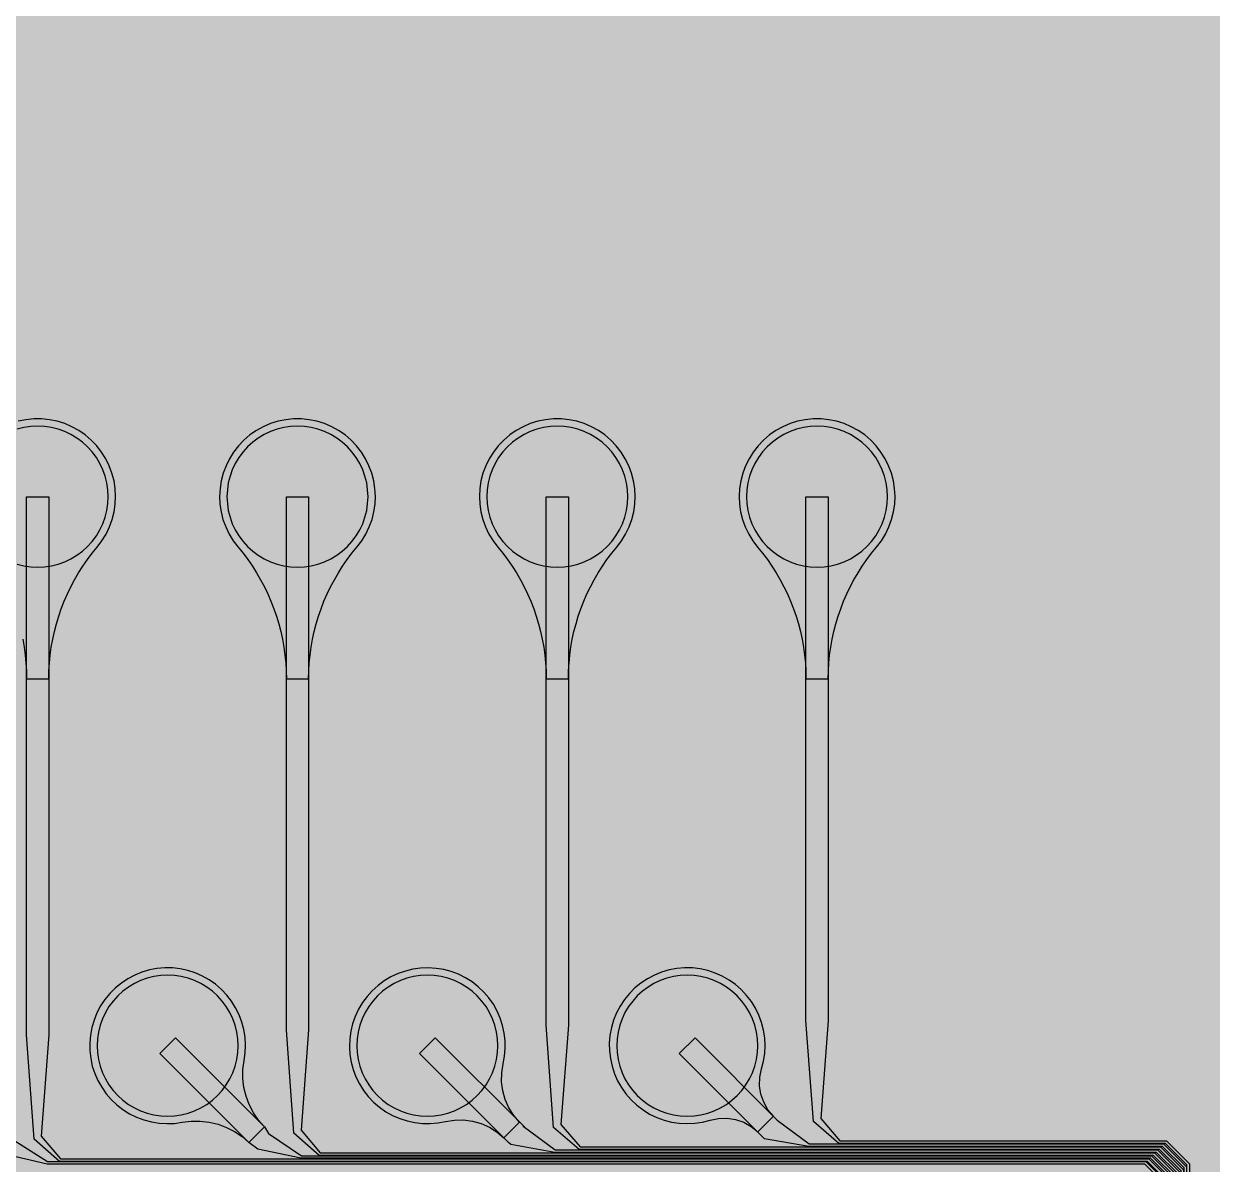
# Model space of a CAD drawing. Header units: metres. Extents: x -7231 to 10969, y -37556 to 1873.
# Drawn here: x 7913 to 9514, y -28831 to -27294 of the extents above; entities that cross this region are included whole.
import ezdxf

# ---------------------------------------------------------------- set-up
doc = ezdxf.new("R2010")
doc.units = ezdxf.units.M
for name, color, linetype in [('Metal1', 4, 'CONTINUOUS'), ('Metal2', 3, 'CONTINUOUS'), ('Polyimide', 7, 'CONTINUOUS'), ('Polyimide_Negative', 5, 'CONTINUOUS')]:
    doc.layers.add(name, color=color, linetype=linetype)

msp = doc.modelspace()

# ---------------------------------------------------------------- hatches: boundary and pattern name
at = {"layer": 'Polyimide'}
msp.add_hatch(color=7, dxfattribs=at).paths.add_polyline_path([(4065.7, -468), (4066.7, -502), (4068.5, -536), (4071.4, -570), (4075.5, -604), (4081, -638), (4088, -672), (4096.5, -706), (4106.6, -740), (4118.3, -774), (4131.6, -808), (4146.5, -842), (4162.9, -876), (4180.7, -910), (4199.8, -944), (4220.2, -978), (4241.7, -1012), (4264.2, -1046), (4287.5, -1080), (4311.5, -1114), (4336, -1148), (4360.9, -1182), (4385.9, -1216), (4410.9, -1250), (4435.7, -1284), (4460.2, -1318), (4484.2, -1352), (4507.5, -1385.9), (4530, -1419.9), (4551.5, -1453.9), (4571.9, -1487.9), (4591.1, -1521.9), (4608.9, -1555.9), (4625.3, -1589.9), (4640.1, -1623.9), (4653.4, -1657.9), (4665.1, -1691.9), (4675.2, -1725.9), (4683.7, -1759.9), (4690.7, -1793.9), (4696.2, -1827.9), (4700.3, -1861.9), (4703.2, -1895.9), (4705.1, -1929.9), (4706.1, -1963.9), (4706.4, -1997.9), (4706.5, -2031.9), (4706.5, -4793), (4710, -4838.4), (4720.2, -4882.7), (4737.1, -4925), (4760.1, -4964.2), (4788.9, -4999.5), (4822.6, -5030), (4860.5, -5055.1), (4901.8, -5074.2), (4901.8, -5074.2), (4970.7, -5105.2), (5034.7, -5145.3), (5092.8, -5193.5), (5143.8, -5249.2), (5186.9, -5311.2), (5221.2, -5378.4), (5246.2, -5449.7), (5261.4, -5523.7), (5266.5, -5599), (5261.4, -5674.3), (5246.2, -5748.3), (5221.2, -5819.6), (5186.9, -5886.8), (5143.8, -5948.8), (5092.8, -6004.5), (5034.7, -6052.7), (4970.7, -6092.8), (4901.8, -6123.8), (4860.5, -6142.9), (4822.6, -6168), (4788.9, -6198.5), (4760.1, -6233.8), (4737.1, -6273), (4720.2, -6315.3), (4710, -6359.6), (4706.5, -6405), (4706.5, -9221.5), (4710, -9266.9), (4720.2, -9311.2), (4737.1, -9353.5), (4760.1, -9392.7), (4788.9, -9428), (4822.6, -9458.5), (4860.5, -9483.6), (4901.8, -9502.7), (4970.7, -9533.7), (5034.7, -9573.8), (5092.8, -9622), (5143.8, -9677.7), (5186.9, -9739.7), (5221.2, -9806.9), (5246.2, -9878.2), (5261.4, -9952.2), (5266.5, -10027.5), (5261.4, -10102.8), (5246.2, -10176.8), (5221.2, -10248.1), (5186.9, -10315.3), (5143.8, -10377.3), (5092.8, -10433), (5034.7, -10481.2), (4970.7, -10521.3), (4901.8, -10552.3), (4860.5, -10571.4), (4822.6, -10596.5), (4788.9, -10627), (4760.1, -10662.3), (4737.1, -10701.5), (4720.2, -10743.8), (4710, -10788.1), (4706.5, -10833.5), (4706.5, -13650), (4710, -13695.4), (4720.2, -13739.7), (4737.1, -13782), (4760.1, -13821.2), (4788.9, -13856.5), (4822.6, -13887), (4860.5, -13912.1), (4901.8, -13931.2), (4970.7, -13962.2), (5034.7, -14002.2), (5092.8, -14050.5), (5143.8, -14106.2), (5186.9, -14168.2), (5221.2, -14235.4), (5246.2, -14306.7), (5261.4, -14380.7), (5266.5, -14456), (5261.4, -14531.3), (5246.2, -14605.3), (5221.2, -14676.5), (5186.9, -14743.8), (5143.8, -14805.8), (5092.8, -14861.5), (5034.7, -14909.7), (4970.7, -14949.8), (4901.8, -14980.8), (4860.5, -14999.9), (4822.6, -15025), (4788.9, -15055.5), (4760.1, -15090.8), (4737.1, -15130), (4720.2, -15172.3), (4710, -15216.6), (4706.5, -15262), (4706.5, -15456), (4720.9, -15750), (4764.1, -16041.3), (4835.7, -16326.8), (4934.9, -16604), (5060.7, -16870.2), (5212.1, -17122.7), (5387.5, -17359.2), (5585.2, -17577.3), (5803.3, -17775), (6039.8, -17950.4), (6292.3, -18101.8), (6558.4, -18227.6), (6835.6, -18326.8), (7121.2, -18398.3), (7412.4, -18441.5), (7706.5, -18456), (9969, -18456), (10047.4, -18459.8), (10125.1, -18471.4), (10201.2, -18490.4), (10275.2, -18516.9), (10346.1, -18550.5), (10413.5, -18590.8), (10476.5, -18637.6), (10534.7, -18690.3), (10587.4, -18748.5), (10634.2, -18811.5), (10674.5, -18878.9), (10708.1, -18949.8), (10734.6, -19023.8), (10753.6, -19099.9), (10765.2, -19177.6), (10769, -19256), (10769, -20895.8), (10730.2, -20951.4), (10694.6, -21009.1), (10662.2, -21068.6), (10633.2, -21129.9), (10607.6, -21192.7), (10585.5, -21256.7), (10566.9, -21322), (10552, -21388.1), (10540.8, -21455), (10533.4, -21522.3), (10529.6, -21590), (10529.6, -21657.8), (10533.4, -21725.5), (10540.8, -21792.9), (10552, -21859.7), (10566.9, -21925.9), (10585.5, -21991.1), (10607.6, -22055.2), (10633.2, -22117.9), (10662.2, -22179.2), (10694.6, -22238.7), (10730.2, -22296.4), (10769, -22352), (10769, -32454.2), (10728.7, -32510.5), (10691.7, -32568.9), (10658, -32629.3), (10627.8, -32691.6), (10601.2, -32755.4), (10578.2, -32820.7), (10558.9, -32887.1), (10543.4, -32954.5), (10531.8, -33022.7), (10524, -33091.4), (10520.1, -33160.5), (10520.1, -33229.7), (10524, -33298.8), (10531.8, -33367.5), (10543.4, -33435.7), (10558.9, -33503.1), (10578.2, -33569.5), (10601.2, -33634.8), (10627.8, -33698.6), (10658, -33760.8), (10691.7, -33821.3), (10728.7, -33879.7), (10769, -33936), (10769, -36556), (10765.2, -36634.4), (10753.6, -36712.1), (10734.6, -36788.2), (10708.1, -36862.1), (10674.5, -36933.1), (10634.2, -37000.5), (10587.4, -37063.5), (10534.7, -37121.7), (10476.5, -37174.4), (10413.5, -37221.2), (10346.1, -37261.5), (10275.2, -37295.1), (10201.2, -37321.6), (10125.1, -37340.6), (10047.4, -37352.1), (9969, -37356), (-6231, -37356), (-6309.4, -37352.1), (-6387.1, -37340.6), (-6463.2, -37321.6), (-6537.2, -37295.1), (-6608.1, -37261.5), (-6675.5, -37221.2), (-6738.5, -37174.4), (-6796.7, -37121.7), (-6849.4, -37063.5), (-6896.2, -37000.5), (-6936.5, -36933.1), (-6970.1, -36862.1), (-6996.6, -36788.2), (-7015.6, -36712.1), (-7027.2, -36634.4), (-7031, -36556), (-7031, -33936), (-6990.7, -33879.8), (-6953.7, -33821.3), (-6920, -33760.9), (-6889.8, -33698.6), (-6863.2, -33634.8), (-6840.2, -33569.5), (-6820.9, -33503.1), (-6805.4, -33435.7), (-6793.7, -33367.5), (-6785.9, -33298.8), (-6782, -33229.7), (-6782, -33160.5), (-6785.9, -33091.4), (-6793.7, -33022.7), (-6805.4, -32954.5), (-6820.9, -32887.1), (-6840.2, -32820.6), (-6863.2, -32755.4), (-6889.8, -32691.5), (-6920, -32629.3), (-6953.7, -32568.9), (-6990.7, -32510.4), (-7031, -32454.2), (-7031, -22364.8), (-6990.7, -22308.6), (-6953.7, -22250.1), (-6920, -22189.7), (-6889.8, -22127.5), (-6863.2, -22063.6), (-6840.2, -21998.4), (-6820.9, -21931.9), (-6805.4, -21864.5), (-6793.7, -21796.3), (-6785.9, -21727.6), (-6782, -21658.5), (-6782, -21589.3), (-6785.9, -21520.3), (-6793.7, -21451.5), (-6805.4, -21383.3), (-6820.9, -21315.9), (-6840.2, -21249.5), (-6863.2, -21184.2), (-6889.8, -21120.4), (-6920, -21058.1), (-6953.7, -20997.7), (-6990.7, -20939.3), (-7031, -20883), (-7031, -19256), (-7027.2, -19177.6), (-7015.6, -19099.9), (-6996.6, -19023.8), (-6970.1, -18949.8), (-6936.5, -18878.9), (-6896.2, -18811.5), (-6849.4, -18748.5), (-6796.7, -18690.3), (-6738.5, -18637.6), (-6675.5, -18590.8), (-6608.1, -18550.5), (-6537.2, -18516.9), (-6463.2, -18490.4), (-6387.1, -18471.4), (-6309.4, -18459.8), (-6231, -18456), (-3968.5, -18456), (-3674.4, -18441.5), (-3383.2, -18398.3), (-3097.6, -18326.8), (-2820.4, -18227.6), (-2554.3, -18101.8), (-2301.8, -17950.4), (-2065.3, -17775), (-1847.2, -17577.3), (-1649.5, -17359.2), (-1474.1, -17122.7), (-1322.7, -16870.2), (-1196.9, -16604), (-1097.7, -16326.8), (-1026.1, -16041.3), (-982.9, -15750), (-968.5, -15456), (-968.5, -15262), (-972, -15216.6), (-982.2, -15172.3), (-999.1, -15130), (-1022.1, -15090.8), (-1050.9, -15055.5), (-1084.6, -15025), (-1122.5, -14999.9), (-1163.8, -14980.8), (-1232.7, -14949.8), (-1296.7, -14909.7), (-1354.8, -14861.5), (-1405.8, -14805.8), (-1448.9, -14743.8), (-1483.2, -14676.5), (-1508.2, -14605.3), (-1523.4, -14531.3), (-1528.5, -14456), (-1523.4, -14380.7), (-1508.2, -14306.7), (-1483.2, -14235.4), (-1448.9, -14168.2), (-1405.8, -14106.2), (-1354.8, -14050.5), (-1296.7, -14002.2), (-1232.7, -13962.2), (-1163.8, -13931.2), (-1122.5, -13912.1), (-1084.6, -13887), (-1050.9, -13856.5), (-1022.1, -13821.2), (-999.1, -13782), (-982.2, -13739.7), (-972, -13695.4), (-968.5, -13650), (-968.5, -12309.6), (-972, -12264.3), (-982.2, -12219.9), (-999.1, -12177.7), (-1022.1, -12138.5), (-1050.9, -12103.2), (-1084.6, -12072.6), (-1122.5, -12047.5), (-1163.8, -12028.5), (-1232.7, -11997.4), (-1296.7, -11957.4), (-1354.8, -11909.1), (-1405.8, -11853.5), (-1448.9, -11791.5), (-1483.2, -11724.2), (-1508.2, -11653), (-1523.4, -11579), (-1528.5, -11503.7), (-1523.4, -11428.3), (-1508.2, -11354.4), (-1483.2, -11283.1), (-1448.9, -11215.9), (-1405.8, -11153.8), (-1354.8, -11098.2), (-1296.7, -11049.9), (-1232.7, -11009.9), (-1163.8, -10978.8), (-1122.5, -10959.8), (-1084.6, -10934.7), (-1050.9, -10904.1), (-1022.1, -10868.9), (-999.1, -10829.6), (-982.2, -10787.4), (-972, -10743), (-968.5, -10697.7), (-968.5, -9357.3), (-972, -9311.9), (-982.2, -9267.6), (-999.1, -9225.4), (-1022.1, -9186.1), (-1050.9, -9150.8), (-1084.6, -9120.3), (-1122.5, -9095.2), (-1163.8, -9076.2), (-1163.8, -9076.2), (-1232.7, -9045.1), (-1296.7, -9005.1), (-1354.8, -8956.8), (-1405.8, -8901.1), (-1448.9, -8839.1), (-1483.2, -8771.9), (-1508.2, -8700.6), (-1523.4, -8626.7), (-1528.5, -8551.3), (-1523.4, -8476), (-1508.2, -8402), (-1483.2, -8330.8), (-1448.9, -8263.5), (-1405.8, -8201.5), (-1354.8, -8145.9), (-1296.7, -8097.6), (-1232.7, -8057.6), (-1163.8, -8026.5), (-1163.8, -8026.5), (-1122.5, -8007.4), (-1084.6, -7982.4), (-1050.9, -7951.8), (-1022.1, -7916.5), (-999.1, -7877.3), (-982.2, -7835), (-972, -7790.7), (-968.5, -7745.4), (-968.5, -6405), (-972, -6359.6), (-982.2, -6315.3), (-999.1, -6273), (-1022.1, -6233.8), (-1050.9, -6198.5), (-1084.6, -6168), (-1122.5, -6142.9), (-1163.8, -6123.8), (-1163.8, -6123.8), (-1232.7, -6092.8), (-1296.7, -6052.7), (-1354.8, -6004.5), (-1405.8, -5948.8), (-1448.9, -5886.8), (-1483.2, -5819.6), (-1508.2, -5748.3), (-1523.4, -5674.3), (-1528.5, -5599), (-1523.4, -5523.7), (-1508.2, -5449.7), (-1483.2, -5378.4), (-1448.9, -5311.2), (-1405.8, -5249.2), (-1354.8, -5193.5), (-1296.7, -5145.3), (-1232.7, -5105.2), (-1163.8, -5074.2), (-1163.8, -5074.2), (-1122.5, -5055.1), (-1084.6, -5030), (-1050.9, -4999.5), (-1022.1, -4964.2), (-999.1, -4925), (-982.2, -4882.7), (-972, -4838.4), (-968.5, -4793), (-968.5, -2031.9), (-968.4, -1997.9), (-968.1, -1963.9), (-967.1, -1929.9), (-965.2, -1895.9), (-962.2, -1861.9), (-958, -1827.9), (-952.4, -1793.9), (-945.3, -1759.9), (-936.6, -1725.9), (-926.4, -1691.9), (-914.4, -1657.9), (-900.9, -1623.9), (-885.7, -1589.9), (-869.1, -1555.9), (-850.9, -1521.9), (-831.4, -1487.9), (-810.6, -1453.9), (-788.7, -1419.9), (-765.8, -1385.9), (-742.1, -1352), (-717.6, -1318), (-692.7, -1284), (-667.4, -1250), (-641.9, -1216), (-616.4, -1182), (-591.1, -1148), (-566.1, -1114), (-541.7, -1080), (-517.9, -1046), (-495, -1012), (-473.1, -978), (-452.4, -944), (-432.8, -910), (-414.7, -876), (-398, -842), (-382.9, -808), (-369.3, -774), (-357.4, -740), (-347.1, -706), (-338.4, -672), (-331.3, -638), (-325.7, -604), (-321.5, -570), (-318.6, -536), (-316.7, -502), (-315.7, -468), (-315.3, -434), (-315.2, -400), (-315.2, 401), (-315.2, 451), (-315.2, 1644), (-270.2, 1644), (-270, 1637.1), (-269.4, 1630.3), (-268.2, 1623.5), (-266.7, 1616.8), (-264.7, 1610.2), (-262.3, 1603.8), (-259.4, 1597.6), (-256.2, 1591.5), (-252.6, 1585.7), (-248.6, 1580.1), (-244.2, 1574.8), (-239.5, 1569.8), (-234.5, 1565.1), (-229.2, 1560.7), (-223.6, 1556.7), (-217.8, 1553.1), (-211.7, 1549.8), (-205.4, 1547), (-199, 1544.6), (-192.4, 1542.6), (-185.7, 1541), (-179, 1539.9), (-172.1, 1539.2), (-165.2, 1539), (-158.4, 1539.2), (-151.5, 1539.9), (-144.8, 1541), (-138.1, 1542.6), (-131.5, 1544.6), (-125.1, 1547), (-118.8, 1549.8), (-112.8, 1553.1), (-106.9, 1556.7), (-101.3, 1560.7), (-96, 1565.1), (-91, 1569.8), (-86.3, 1574.8), (-81.9, 1580.1), (-77.9, 1585.7), (-74.3, 1591.5), (-71.1, 1597.6), (-68.2, 1603.8), (-65.8, 1610.2), (-63.8, 1616.8), (-62.3, 1623.5), (-61.1, 1630.3), (-60.5, 1637.1), (-60.2, 1644), (1853, 1644), (1853, 1573), (3815.2, 1573), (3815.5, 1579.5), (3816.1, 1586.1), (3817.2, 1592.5), (3818.7, 1598.9), (3820.6, 1605.1), (3822.9, 1611.3), (3825.6, 1617.2), (3828.6, 1623), (3832.1, 1628.6), (3835.9, 1633.9), (3840.1, 1638.9), (3844.5, 1643.7), (3849.3, 1648.2), (3854.4, 1652.3), (3859.7, 1656.1), (3865.2, 1659.6), (3871, 1662.7), (3877, 1665.4), (3883.1, 1667.7), (3889.4, 1669.6), (3895.7, 1671.1), (3902.2, 1672.1), (3908.7, 1672.8), (3915.2, 1673), (3921.8, 1672.8), (3928.3, 1672.1), (3934.8, 1671.1), (3941.1, 1669.6), (3947.4, 1667.7), (3953.5, 1665.4), (3959.5, 1662.7), (3965.2, 1659.6), (3970.8, 1656.1), (3976.1, 1652.3), (3981.2, 1648.2), (3986, 1643.7), (3990.4, 1638.9), (3994.6, 1633.9), (3998.4, 1628.6), (4001.9, 1623), (4004.9, 1617.2), (4007.6, 1611.3), (4009.9, 1605.1), (4011.8, 1598.9), (4013.3, 1592.5), (4014.4, 1586.1), (4015, 1579.5), (4015.2, 1573), (4065.2, 1573), (4065.2, 451), (4065.2, 401), (4065.2, -400), (4065.3, -434), (4065.7, -468)])

# ---------------------------------------------------------------- linework, layer by layer
at = {"layer": 'Metal1'}
for points in [[(2384.8, -19211.9), (2384.8, -30202.3), (2413.7, -30231.2), (9450.8, -30231.2), (9479.8, -30202.3), (9479.8, -28831.7), (9450.8, -28802.8), (9010.8, -28802.8), (8976.6, -28773), (8966.5, -28636.9), (8966.5, -27931), (8996.5, -27931), (8996.5, -28636.9), (8986.4, -28769), (9012.2, -28799.2), (9452.2, -28799.2), (9483.2, -28830.3), (9483.2, -30203.7), (9452.2, -30234.7), (2412.3, -30234.7), (2381.2, -30203.7), (2381.2, -19211.9)], [(2392.8, -19211.9), (2392.8, -30194.3), (2421.7, -30223.2), (9442.8, -30223.2), (9471.8, -30194.3), (9471.8, -28839.7), (9442.8, -28810.7), (8660.8, -28810.7), (8626.6, -28781), (8616.5, -28643.3), (8616.5, -27931), (8646.5, -27931), (8646.5, -28643.3), (8636.4, -28777), (8662.2, -28807.2), (9444.2, -28807.2), (9475.3, -28838.3), (9475.3, -30195.7), (9444.2, -30226.7), (2420.3, -30226.7), (2389.2, -30195.7), (2389.2, -19211.9)], [(2400.8, -19211.9), (2400.8, -30186.3), (2429.7, -30215.2), (9434.8, -30215.2), (9463.8, -30186.3), (9463.8, -28847.7), (9434.8, -28818.7), (8310.8, -28818.7), (8276.6, -28789), (8266.5, -28649.7), (8266.5, -27931), (8296.5, -27931), (8296.5, -28649.7), (8286.4, -28785), (8312.2, -28815.2), (9436.2, -28815.2), (9467.2, -28846.3), (9467.2, -30187.7), (9436.2, -30218.8), (2428.3, -30218.8), (2397.2, -30187.7), (2397.2, -19211.9)], [(2408.8, -19211.9), (2408.8, -30178.3), (2437.7, -30207.2), (9426.8, -30207.2), (9455.8, -30178.3), (9455.8, -28855.7), (9426.8, -28826.8), (7960.8, -28826.8), (7926.6, -28797), (7916.5, -28656.1), (7916.5, -27931), (7946.5, -27931), (7946.5, -28656.1), (7936.4, -28793), (7962.2, -28823.2), (9428.2, -28823.2), (9459.3, -28854.3), (9459.3, -30179.7), (9428.2, -30210.7), (2436.3, -30210.7), (2405.2, -30179.7), (2405.2, -19211.9)], [(7911.3, -28123.2), (7913.2, -28133.8), (7914.6, -28144.4), (7915.7, -28155.1), (7916.3, -28165.8), (7916.5, -28176.6), (7946.5, -28176.6), (7946.5, -28176.6), (7946.7, -28165.8), (7947.3, -28155.1), (7948.4, -28144.4), (7949.8, -28133.8), (7951.7, -28123.2), (7954, -28112.7), (7956.7, -28102.4), (7959.8, -28092.1), (7963.3, -28081.9), (7967.2, -28071.9), (7971.5, -28062.1), (7976.1, -28052.4), (7981.2, -28042.9), (7986.6, -28033.6), (7992.3, -28024.6), (7998.4, -28015.8), (8004.9, -28007.2), (8011.6, -27998.9), (8018.1, -27990.4), (8023.6, -27981.4), (8028.2, -27971.8), (8031.9, -27961.9), (8034.5, -27951.6), (8036, -27941.1), (8036.5, -27930.5), (8035.9, -27919.9), (8034.3, -27909.4), (8031.6, -27899.2), (8027.8, -27889.3), (8023.1, -27879.8), (8017.5, -27870.8), (8011, -27862.4), (8003.7, -27854.7), (7995.6, -27847.8), (7986.9, -27841.8), (7977.6, -27836.7), (7967.9, -27832.5), (7957.7, -27829.3), (7947.4, -27827.2), (7936.8, -27826.1), (7926.2, -27826.1), (7915.6, -27827.2), (7905.3, -27829.3)]]:
    msp.add_lwpolyline(points, dxfattribs=at)
for points in [[(8296.5, -28176.6), (8296.7, -28165.8), (8297.3, -28155.1), (8298.4, -28144.4), (8299.8, -28133.8), (8301.7, -28123.2), (8304, -28112.7), (8306.7, -28102.4), (8309.8, -28092.1), (8313.3, -28081.9), (8317.2, -28071.9), (8321.5, -28062.1), (8326.1, -28052.4), (8331.2, -28042.9), (8336.6, -28033.6), (8342.3, -28024.6), (8348.4, -28015.8), (8354.9, -28007.2), (8361.6, -27998.9), (8368.1, -27990.4), (8373.6, -27981.4), (8378.2, -27971.8), (8381.9, -27961.9), (8384.5, -27951.6), (8386, -27941.1), (8386.5, -27930.5), (8385.9, -27919.9), (8384.3, -27909.4), (8381.6, -27899.2), (8377.8, -27889.3), (8373.1, -27879.8), (8367.5, -27870.8), (8361, -27862.4), (8353.7, -27854.7), (8345.6, -27847.8), (8336.9, -27841.8), (8327.6, -27836.7), (8317.9, -27832.5), (8307.7, -27829.3), (8297.4, -27827.2), (8286.8, -27826.1), (8276.2, -27826.1), (8265.6, -27827.2), (8255.3, -27829.3), (8245.1, -27832.5), (8235.4, -27836.7), (8226.1, -27841.8), (8217.4, -27847.8), (8209.3, -27854.7), (8202, -27862.4), (8195.5, -27870.8), (8189.9, -27879.8), (8185.2, -27889.3), (8181.4, -27899.2), (8178.7, -27909.4), (8177.1, -27919.9), (8176.5, -27930.5), (8177, -27941.1), (8178.5, -27951.6), (8181.1, -27961.9), (8184.8, -27971.8), (8189.4, -27981.4), (8194.9, -27990.4), (8201.4, -27998.9), (8208.1, -28007.2), (8214.6, -28015.8), (8220.7, -28024.6), (8226.4, -28033.6), (8231.8, -28042.9), (8236.9, -28052.4), (8241.5, -28062.1), (8245.8, -28071.9), (8249.7, -28081.9), (8253.2, -28092.1), (8256.3, -28102.4), (8259, -28112.7), (8261.3, -28123.2), (8263.2, -28133.8), (8264.6, -28144.4), (8265.7, -28155.1), (8266.3, -28165.8), (8266.5, -28176.6), (8296.5, -28176.6)], [(8646.5, -28176.6), (8646.7, -28165.8), (8647.3, -28155.1), (8648.4, -28144.4), (8649.8, -28133.8), (8651.7, -28123.2), (8654, -28112.7), (8656.7, -28102.4), (8659.8, -28092.1), (8663.3, -28081.9), (8667.2, -28071.9), (8671.5, -28062.1), (8676.1, -28052.4), (8681.2, -28042.9), (8686.6, -28033.6), (8692.3, -28024.6), (8698.4, -28015.8), (8704.9, -28007.2), (8711.6, -27998.9), (8718.1, -27990.4), (8723.6, -27981.4), (8728.2, -27971.8), (8731.9, -27961.9), (8734.5, -27951.6), (8736, -27941.1), (8736.5, -27930.5), (8735.9, -27919.9), (8734.3, -27909.4), (8731.6, -27899.2), (8727.8, -27889.3), (8723.1, -27879.8), (8717.5, -27870.8), (8711, -27862.4), (8703.7, -27854.7), (8695.6, -27847.8), (8686.9, -27841.8), (8677.6, -27836.7), (8667.9, -27832.5), (8657.7, -27829.3), (8647.4, -27827.2), (8636.8, -27826.1), (8626.2, -27826.1), (8615.6, -27827.2), (8605.3, -27829.3), (8595.1, -27832.5), (8585.4, -27836.7), (8576.1, -27841.8), (8567.4, -27847.8), (8559.3, -27854.7), (8552, -27862.4), (8545.5, -27870.8), (8539.9, -27879.8), (8535.2, -27889.3), (8531.4, -27899.2), (8528.7, -27909.4), (8527.1, -27919.9), (8526.5, -27930.5), (8527, -27941.1), (8528.5, -27951.6), (8531.1, -27961.9), (8534.8, -27971.8), (8539.4, -27981.4), (8544.9, -27990.4), (8551.4, -27998.9), (8558.1, -28007.2), (8564.6, -28015.8), (8570.7, -28024.6), (8576.4, -28033.6), (8581.8, -28042.9), (8586.9, -28052.4), (8591.5, -28062.1), (8595.8, -28071.9), (8599.7, -28081.9), (8603.2, -28092.1), (8606.3, -28102.4), (8609, -28112.7), (8611.3, -28123.2), (8613.2, -28133.8), (8614.6, -28144.4), (8615.7, -28155.1), (8616.3, -28165.8), (8616.5, -28176.6), (8646.5, -28176.6)], [(8996.5, -28176.6), (8996.7, -28165.8), (8997.3, -28155.1), (8998.4, -28144.4), (8999.8, -28133.8), (9001.7, -28123.2), (9004, -28112.7), (9006.7, -28102.4), (9009.8, -28092.1), (9013.3, -28081.9), (9017.2, -28071.9), (9021.5, -28062.1), (9026.1, -28052.4), (9031.2, -28042.9), (9036.6, -28033.6), (9042.3, -28024.6), (9048.4, -28015.8), (9054.9, -28007.2), (9061.6, -27998.9), (9068.1, -27990.4), (9073.6, -27981.4), (9078.2, -27971.8), (9081.9, -27961.9), (9084.5, -27951.6), (9086, -27941.1), (9086.5, -27930.5), (9085.9, -27919.9), (9084.3, -27909.4), (9081.6, -27899.2), (9077.8, -27889.3), (9073.1, -27879.8), (9067.5, -27870.8), (9061, -27862.4), (9053.7, -27854.7), (9045.6, -27847.8), (9036.9, -27841.8), (9027.6, -27836.7), (9017.9, -27832.5), (9007.7, -27829.3), (8997.4, -27827.2), (8986.8, -27826.1), (8976.2, -27826.1), (8965.6, -27827.2), (8955.3, -27829.3), (8945.1, -27832.5), (8935.4, -27836.7), (8926.1, -27841.8), (8917.4, -27847.8), (8909.3, -27854.7), (8902, -27862.4), (8895.5, -27870.8), (8889.9, -27879.8), (8885.2, -27889.3), (8881.4, -27899.2), (8878.7, -27909.4), (8877.1, -27919.9), (8876.5, -27930.5), (8877, -27941.1), (8878.5, -27951.6), (8881.1, -27961.9), (8884.8, -27971.8), (8889.4, -27981.4), (8894.9, -27990.4), (8901.4, -27998.9), (8908.1, -28007.2), (8914.6, -28015.8), (8920.7, -28024.6), (8926.4, -28033.6), (8931.8, -28042.9), (8936.9, -28052.4), (8941.5, -28062.1), (8945.8, -28071.9), (8949.7, -28081.9), (8953.2, -28092.1), (8956.3, -28102.4), (8959, -28112.7), (8961.3, -28123.2), (8963.2, -28133.8), (8964.6, -28144.4), (8965.7, -28155.1), (8966.3, -28165.8), (8966.5, -28176.6), (8996.5, -28176.6)]]:
    msp.add_lwpolyline(points, close=True, dxfattribs=at)
at = {"layer": 'Metal2'}
for points in [[(2388.7, -19211.9), (2388.7, -30198.3), (2417.7, -30227.2), (9446.8, -30227.2), (9475.8, -30198.3), (9475.8, -28835.7), (9446.8, -28806.8), (8970.2, -28806.8), (8910.8, -28796.5), (8795.9, -28681.6), (8817.1, -28660.4), (8927.8, -28771.1), (8970.8, -28803.2), (9448.2, -28803.2), (9479.3, -28834.3), (9479.3, -30199.7), (9448.2, -30230.7), (2416.3, -30230.7), (2385.2, -30199.7), (2385.2, -19211.9)], [(2396.7, -19211.9), (2396.7, -30190.3), (2425.7, -30219.2), (9438.8, -30219.2), (9467.8, -30190.3), (9467.8, -28843.7), (9438.8, -28814.8), (8628.2, -28814.8), (8568.9, -28804.3), (8565.9, -28801.6), (8445.9, -28681.6), (8467.1, -28660.4), (8587.1, -28780.4), (8585.6, -28779.3), (8628.8, -28811.2), (9440.2, -28811.2), (9471.2, -28842.3), (9471.2, -30191.7), (9440.2, -30222.7), (2424.3, -30222.7), (2393.2, -30191.7), (2393.2, -19211.9)], [(2404.7, -19211.9), (2404.7, -30182.3), (2433.7, -30211.2), (9430.8, -30211.2), (9459.8, -30182.3), (9459.8, -28851.7), (9430.8, -28822.7), (8286.2, -28822.7), (8228.2, -28810.4), (8215.9, -28801.6), (8095.9, -28681.6), (8117.1, -28660.4), (8237.1, -28780.4), (8242.4, -28789.1), (8286.8, -28819.2), (9432.2, -28819.2), (9463.2, -28850.3), (9463.2, -30183.7), (9432.2, -30214.7), (2432.3, -30214.7), (2401.2, -30183.7), (2401.2, -19211.9)], [(2412.7, -19211.9), (2412.7, -30174.3), (2441.7, -30203.2), (9422.8, -30203.2), (9451.8, -30174.3), (9451.8, -28859.7), (9422.8, -28830.7), (7944.2, -28830.7), (7887, -28817.1), (7865.9, -28801.6), (7745.9, -28681.6), (7767.1, -28660.4), (7887.1, -28780.4), (7899.5, -28798.4), (7944.8, -28827.2), (9424.2, -28827.2), (9455.2, -28858.3), (9455.2, -30175.7), (9424.2, -30206.8), (2440.3, -30206.8), (2409.2, -30175.7), (2409.2, -19211.9)]]:
    msp.add_lwpolyline(points, dxfattribs=at)
for points in [[(8237.1, -28780.4), (8229, -28771.3), (8222.1, -28761.2), (8216.5, -28750.4), (8212.2, -28739), (8209.4, -28727.2), (8208, -28715.1), (8208, -28702.9), (8209.6, -28690.8), (8211.1, -28680.4), (8211.5, -28670), (8210.9, -28659.5), (8209.2, -28649.2), (8206.5, -28639), (8202.8, -28629.2), (8198.2, -28619.8), (8192.6, -28610.9), (8186.2, -28602.7), (8179, -28595.1), (8171.1, -28588.2), (8162.5, -28582.2), (8153.4, -28577), (8143.8, -28572.8), (8133.8, -28569.6), (8123.6, -28567.4), (8113.1, -28566.2), (8102.7, -28566.1), (8092.2, -28567), (8081.9, -28568.9), (8071.9, -28571.9), (8062.2, -28575.8), (8052.9, -28580.7), (8044.2, -28586.5), (8036.1, -28593.1), (8028.6, -28600.6), (8022, -28608.7), (8016.2, -28617.4), (8011.3, -28626.7), (8007.4, -28636.4), (8004.4, -28646.4), (8002.5, -28656.7), (8001.6, -28667.2), (8001.7, -28677.6), (8002.9, -28688.1), (8005.1, -28698.3), (8008.3, -28708.3), (8012.5, -28717.9), (8017.7, -28727), (8023.7, -28735.6), (8030.6, -28743.5), (8038.2, -28750.7), (8046.4, -28757.1), (8055.3, -28762.7), (8064.7, -28767.3), (8074.5, -28771), (8084.7, -28773.7), (8095, -28775.4), (8105.5, -28776), (8115.9, -28775.6), (8126.3, -28774.1), (8138.4, -28772.5), (8150.6, -28772.5), (8162.7, -28773.9), (8174.5, -28776.7), (8185.9, -28781), (8196.7, -28786.6), (8206.8, -28793.5), (8215.9, -28801.6), (8237.1, -28780.4)], [(8580.8, -28774), (8572.8, -28764.8), (8566.3, -28754.6), (8561.3, -28743.5), (8558, -28731.7), (8556.4, -28719.7), (8556.6, -28707.5), (8558.6, -28695.5), (8560.5, -28685.2), (8561.4, -28674.8), (8561.3, -28664.3), (8560.1, -28653.9), (8557.9, -28643.7), (8554.7, -28633.8), (8550.5, -28624.2), (8545.4, -28615.1), (8539.3, -28606.5), (8532.5, -28598.6), (8524.9, -28591.4), (8516.7, -28584.9), (8507.8, -28579.4), (8498.4, -28574.7), (8488.6, -28571), (8478.5, -28568.3), (8468.2, -28566.7), (8457.8, -28566), (8447.3, -28566.4), (8436.9, -28567.8), (8426.8, -28570.3), (8416.9, -28573.8), (8407.4, -28578.2), (8398.4, -28583.5), (8390, -28589.7), (8382.3, -28596.8), (8375.2, -28604.5), (8369, -28612.9), (8363.7, -28621.9), (8359.3, -28631.4), (8355.8, -28641.3), (8353.3, -28651.4), (8351.9, -28661.8), (8351.5, -28672.3), (8352.2, -28682.7), (8353.8, -28693), (8356.5, -28703.1), (8360.2, -28712.9), (8364.9, -28722.3), (8370.4, -28731.2), (8376.9, -28739.4), (8384.1, -28747), (8392, -28753.8), (8400.6, -28759.9), (8409.7, -28765), (8419.3, -28769.2), (8429.2, -28772.4), (8439.4, -28774.6), (8449.8, -28775.8), (8460.3, -28775.9), (8470.7, -28775), (8481, -28773.1), (8493, -28771.1), (8505.2, -28770.9), (8517.2, -28772.5), (8529, -28775.8), (8540.1, -28780.8), (8550.3, -28787.3), (8559.5, -28795.3), (8580.8, -28774)], [(8922.7, -28766), (8915.3, -28757.2), (8909.7, -28747.1), (8905.9, -28736.2), (8904.1, -28724.8), (8904.4, -28713.2), (8906.8, -28701.9), (8909.4, -28691.7), (8911, -28681.3), (8911.5, -28670.8), (8911, -28660.3), (8909.4, -28649.9), (8906.7, -28639.8), (8903.1, -28629.9), (8898.5, -28620.4), (8893, -28611.5), (8886.6, -28603.1), (8879.4, -28595.4), (8871.5, -28588.5), (8862.9, -28582.4), (8853.8, -28577.2), (8844.2, -28573), (8834.2, -28569.7), (8823.9, -28567.5), (8813.5, -28566.2), (8802.9, -28566.1), (8792.5, -28566.9), (8782.1, -28568.9), (8772, -28571.8), (8762.3, -28575.8), (8753, -28580.7), (8744.2, -28586.5), (8736.1, -28593.1), (8728.6, -28600.6), (8722, -28608.7), (8716.2, -28617.5), (8711.3, -28626.8), (8707.3, -28636.5), (8704.4, -28646.6), (8702.4, -28657), (8701.6, -28667.4), (8701.7, -28678), (8703, -28688.4), (8705.2, -28698.7), (8708.5, -28708.7), (8712.7, -28718.3), (8717.9, -28727.4), (8724, -28736), (8730.9, -28743.9), (8738.6, -28751.1), (8747, -28757.5), (8755.9, -28763), (8765.4, -28767.6), (8775.3, -28771.2), (8785.4, -28773.9), (8795.8, -28775.5), (8806.3, -28776), (8816.8, -28775.5), (8827.2, -28773.9), (8837.4, -28771.3), (8848.7, -28768.9), (8860.3, -28768.6), (8871.7, -28770.4), (8882.6, -28774.2), (8892.7, -28779.8), (8901.5, -28787.2), (8922.7, -28766)]]:
    msp.add_lwpolyline(points, close=True, dxfattribs=at)
at = {"layer": 'Polyimide_Negative'}
msp.add_lwpolyline([(7903.9, -28021.9), (7913, -28024.2), (7922.2, -28025.5), (7931.5, -28026), (7940.8, -28025.5), (7950, -28024.2), (7959.1, -28021.9), (7967.9, -28018.8), (7976.3, -28014.8), (7984.3, -28010), (7991.8, -28004.4), (7998.7, -27998.2), (8004.9, -27991.3), (8010.5, -27983.8), (8015.3, -27975.8), (8019.3, -27967.4), (8022.4, -27958.6), (8024.7, -27949.5), (8026, -27940.3), (8026.5, -27931), (8026.5, -27931), (8026, -27921.7), (8024.7, -27912.5), (8022.4, -27903.4), (8019.3, -27894.6), (8015.3, -27886.2), (8010.5, -27878.2), (8004.9, -27870.7), (7998.7, -27863.8), (7991.8, -27857.6), (7984.3, -27852), (7976.3, -27847.2), (7967.9, -27843.2), (7959.1, -27840.1), (7950, -27837.8), (7940.8, -27836.5), (7931.5, -27836), (7922.2, -27836.5), (7913, -27837.8), (7903.9, -27840.1)], dxfattribs=at)
for points in [[(8376.5, -27931), (8376, -27921.7), (8374.7, -27912.5), (8372.4, -27903.4), (8369.3, -27894.6), (8365.3, -27886.2), (8360.5, -27878.2), (8354.9, -27870.7), (8348.7, -27863.8), (8341.8, -27857.6), (8334.3, -27852), (8326.3, -27847.2), (8317.9, -27843.2), (8309.1, -27840.1), (8300, -27837.8), (8290.8, -27836.5), (8281.5, -27836), (8272.2, -27836.5), (8263, -27837.8), (8253.9, -27840.1), (8245.1, -27843.2), (8236.7, -27847.2), (8228.7, -27852), (8221.2, -27857.6), (8214.3, -27863.8), (8208.1, -27870.7), (8202.5, -27878.2), (8197.7, -27886.2), (8193.7, -27894.6), (8190.6, -27903.4), (8188.3, -27912.5), (8187, -27921.7), (8186.5, -27931), (8187, -27940.3), (8188.3, -27949.5), (8190.6, -27958.6), (8193.7, -27967.4), (8197.7, -27975.8), (8202.5, -27983.8), (8208.1, -27991.3), (8214.3, -27998.2), (8221.2, -28004.4), (8228.7, -28010), (8236.7, -28014.8), (8245.1, -28018.8), (8253.9, -28021.9), (8263, -28024.2), (8272.2, -28025.5), (8281.5, -28026), (8290.8, -28025.5), (8300, -28024.2), (8309.1, -28021.9), (8317.9, -28018.8), (8326.3, -28014.8), (8334.3, -28010), (8341.8, -28004.4), (8348.7, -27998.2), (8354.9, -27991.3), (8360.5, -27983.8), (8365.3, -27975.8), (8369.3, -27967.4), (8372.4, -27958.6), (8374.7, -27949.5), (8376, -27940.3), (8376.5, -27931)], [(8726.5, -27931), (8726, -27921.7), (8724.7, -27912.5), (8722.4, -27903.4), (8719.3, -27894.6), (8715.3, -27886.2), (8710.5, -27878.2), (8704.9, -27870.7), (8698.7, -27863.8), (8691.8, -27857.6), (8684.3, -27852), (8676.3, -27847.2), (8667.9, -27843.2), (8659.1, -27840.1), (8650, -27837.8), (8640.8, -27836.5), (8631.5, -27836), (8622.2, -27836.5), (8613, -27837.8), (8603.9, -27840.1), (8595.1, -27843.2), (8586.7, -27847.2), (8578.7, -27852), (8571.2, -27857.6), (8564.3, -27863.8), (8558.1, -27870.7), (8552.5, -27878.2), (8547.7, -27886.2), (8543.7, -27894.6), (8540.6, -27903.4), (8538.3, -27912.5), (8537, -27921.7), (8536.5, -27931), (8537, -27940.3), (8538.3, -27949.5), (8540.6, -27958.6), (8543.7, -27967.4), (8547.7, -27975.8), (8552.5, -27983.8), (8558.1, -27991.3), (8564.3, -27998.2), (8571.2, -28004.4), (8578.7, -28010), (8586.7, -28014.8), (8595.1, -28018.8), (8603.9, -28021.9), (8613, -28024.2), (8622.2, -28025.5), (8631.5, -28026), (8640.8, -28025.5), (8650, -28024.2), (8659.1, -28021.9), (8667.9, -28018.8), (8676.3, -28014.8), (8684.3, -28010), (8691.8, -28004.4), (8698.7, -27998.2), (8704.9, -27991.3), (8710.5, -27983.8), (8715.3, -27975.8), (8719.3, -27967.4), (8722.4, -27958.6), (8724.7, -27949.5), (8726, -27940.3), (8726.5, -27931)], [(9076.5, -27931), (9076, -27921.7), (9074.7, -27912.5), (9072.4, -27903.4), (9069.3, -27894.6), (9065.3, -27886.2), (9060.5, -27878.2), (9054.9, -27870.7), (9048.7, -27863.8), (9041.8, -27857.6), (9034.3, -27852), (9026.3, -27847.2), (9017.9, -27843.2), (9009.1, -27840.1), (9000, -27837.8), (8990.8, -27836.5), (8981.5, -27836), (8972.2, -27836.5), (8963, -27837.8), (8953.9, -27840.1), (8945.1, -27843.2), (8936.7, -27847.2), (8928.7, -27852), (8921.2, -27857.6), (8914.3, -27863.8), (8908.1, -27870.7), (8902.5, -27878.2), (8897.7, -27886.2), (8893.7, -27894.6), (8890.6, -27903.4), (8888.3, -27912.5), (8887, -27921.7), (8886.5, -27931), (8887, -27940.3), (8888.3, -27949.5), (8890.6, -27958.6), (8893.7, -27967.4), (8897.7, -27975.8), (8902.5, -27983.8), (8908.1, -27991.3), (8914.3, -27998.2), (8921.2, -28004.4), (8928.7, -28010), (8936.7, -28014.8), (8945.1, -28018.8), (8953.9, -28021.9), (8963, -28024.2), (8972.2, -28025.5), (8981.5, -28026), (8990.8, -28025.5), (9000, -28024.2), (9009.1, -28021.9), (9017.9, -28018.8), (9026.3, -28014.8), (9034.3, -28010), (9041.8, -28004.4), (9048.7, -27998.2), (9054.9, -27991.3), (9060.5, -27983.8), (9065.3, -27975.8), (9069.3, -27967.4), (9072.4, -27958.6), (9074.7, -27949.5), (9076, -27940.3), (9076.5, -27931)], [(8201.5, -28671), (8201, -28661.7), (8199.7, -28652.5), (8197.4, -28643.4), (8194.3, -28634.6), (8190.3, -28626.2), (8185.5, -28618.2), (8179.9, -28610.7), (8173.7, -28603.8), (8166.8, -28597.6), (8159.3, -28592), (8151.3, -28587.2), (8142.9, -28583.2), (8134.1, -28580.1), (8125, -28577.8), (8115.8, -28576.5), (8106.5, -28576), (8097.2, -28576.5), (8088, -28577.8), (8078.9, -28580.1), (8070.1, -28583.2), (8061.7, -28587.2), (8053.7, -28592), (8046.2, -28597.6), (8039.3, -28603.8), (8033.1, -28610.7), (8027.5, -28618.2), (8022.7, -28626.2), (8018.7, -28634.6), (8015.6, -28643.4), (8013.3, -28652.5), (8012, -28661.7), (8011.5, -28671), (8012, -28680.3), (8013.3, -28689.5), (8015.6, -28698.6), (8018.7, -28707.4), (8022.7, -28715.8), (8027.5, -28723.8), (8033.1, -28731.3), (8039.3, -28738.2), (8046.2, -28744.4), (8053.7, -28750), (8061.7, -28754.8), (8070.1, -28758.8), (8078.9, -28761.9), (8088, -28764.2), (8097.2, -28765.5), (8106.5, -28766), (8115.8, -28765.5), (8125, -28764.2), (8134.1, -28761.9), (8142.9, -28758.8), (8151.3, -28754.8), (8159.3, -28750), (8166.8, -28744.4), (8173.7, -28738.2), (8179.9, -28731.3), (8185.5, -28723.8), (8190.3, -28715.8), (8194.3, -28707.4), (8197.4, -28698.6), (8199.7, -28689.5), (8201, -28680.3), (8201.5, -28671)], [(8551.5, -28671), (8551, -28661.7), (8549.7, -28652.5), (8547.4, -28643.4), (8544.3, -28634.6), (8540.3, -28626.2), (8535.5, -28618.2), (8529.9, -28610.7), (8523.7, -28603.8), (8516.8, -28597.6), (8509.3, -28592), (8501.3, -28587.2), (8492.9, -28583.2), (8484.1, -28580.1), (8475, -28577.8), (8465.8, -28576.5), (8456.5, -28576), (8447.2, -28576.5), (8438, -28577.8), (8428.9, -28580.1), (8420.1, -28583.2), (8411.7, -28587.2), (8403.7, -28592), (8396.2, -28597.6), (8389.3, -28603.8), (8383.1, -28610.7), (8377.5, -28618.2), (8372.7, -28626.2), (8368.7, -28634.6), (8365.6, -28643.4), (8363.3, -28652.5), (8362, -28661.7), (8361.5, -28671), (8362, -28680.3), (8363.3, -28689.5), (8365.6, -28698.6), (8368.7, -28707.4), (8372.7, -28715.8), (8377.5, -28723.8), (8383.1, -28731.3), (8389.3, -28738.2), (8396.2, -28744.4), (8403.7, -28750), (8411.7, -28754.8), (8420.1, -28758.8), (8428.9, -28761.9), (8438, -28764.2), (8447.2, -28765.5), (8456.5, -28766), (8465.8, -28765.5), (8475, -28764.2), (8484.1, -28761.9), (8492.9, -28758.8), (8501.3, -28754.8), (8509.3, -28750), (8516.8, -28744.4), (8523.7, -28738.2), (8529.9, -28731.3), (8535.5, -28723.8), (8540.3, -28715.8), (8544.3, -28707.4), (8547.4, -28698.6), (8549.7, -28689.5), (8551, -28680.3), (8551.5, -28671)], [(8901.5, -28671), (8901, -28661.7), (8899.7, -28652.5), (8897.4, -28643.4), (8894.3, -28634.6), (8890.3, -28626.2), (8885.5, -28618.2), (8879.9, -28610.7), (8873.7, -28603.8), (8866.8, -28597.6), (8859.3, -28592), (8851.3, -28587.2), (8842.9, -28583.2), (8834.1, -28580.1), (8825, -28577.8), (8815.8, -28576.5), (8806.5, -28576), (8797.2, -28576.5), (8788, -28577.8), (8778.9, -28580.1), (8770.1, -28583.2), (8761.7, -28587.2), (8753.7, -28592), (8746.2, -28597.6), (8739.3, -28603.8), (8733.1, -28610.7), (8727.5, -28618.2), (8722.7, -28626.2), (8718.7, -28634.6), (8715.6, -28643.4), (8713.3, -28652.5), (8712, -28661.7), (8711.5, -28671), (8712, -28680.3), (8713.3, -28689.5), (8715.6, -28698.6), (8718.7, -28707.4), (8722.7, -28715.8), (8727.5, -28723.8), (8733.1, -28731.3), (8739.3, -28738.2), (8746.2, -28744.4), (8753.7, -28750), (8761.7, -28754.8), (8770.1, -28758.8), (8778.9, -28761.9), (8788, -28764.2), (8797.2, -28765.5), (8806.5, -28766), (8815.8, -28765.5), (8825, -28764.2), (8834.1, -28761.9), (8842.9, -28758.8), (8851.3, -28754.8), (8859.3, -28750), (8866.8, -28744.4), (8873.7, -28738.2), (8879.9, -28731.3), (8885.5, -28723.8), (8890.3, -28715.8), (8894.3, -28707.4), (8897.4, -28698.6), (8899.7, -28689.5), (8901, -28680.3), (8901.5, -28671)]]:
    msp.add_lwpolyline(points, close=True, dxfattribs=at)

doc.saveas('drawing.dxf')
